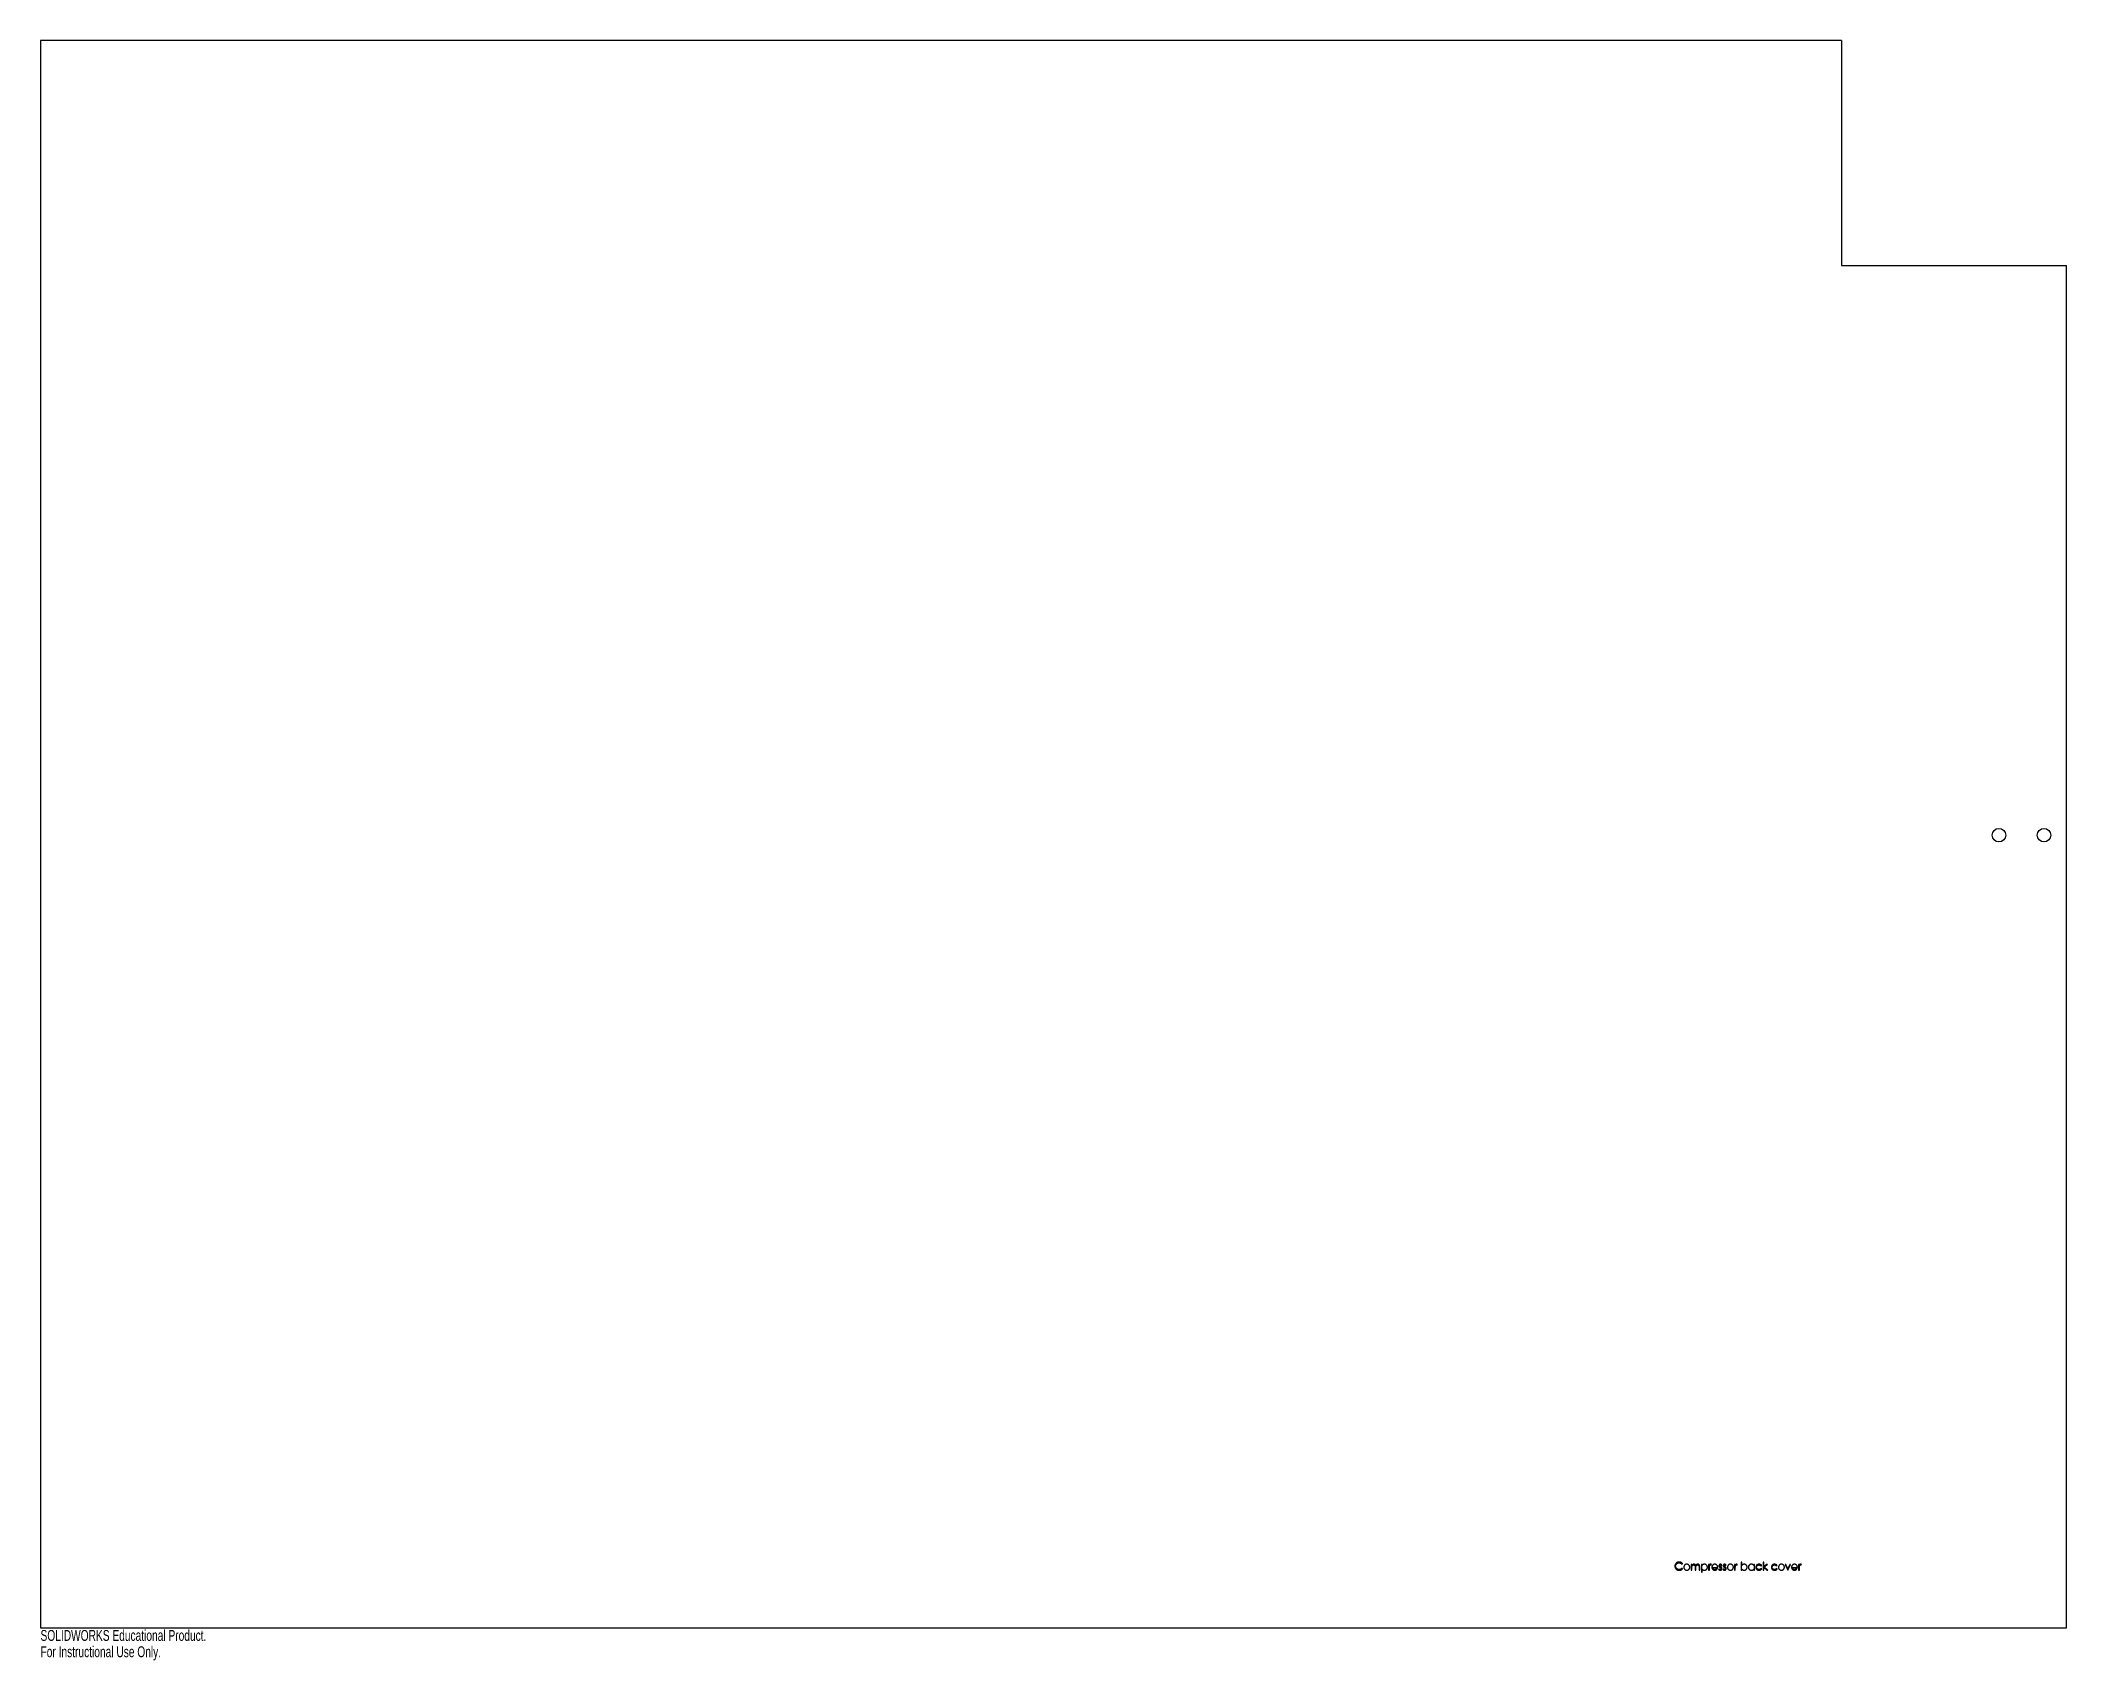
# Model space of a CAD drawing. Header units: millimetres. Extents: x 0 to 900, y -15 to 705.
import ezdxf

# ---------------------------------------------------------------- set-up
doc = ezdxf.new("R2010")
doc.units = ezdxf.units.MM
doc.styles.add('SLDTEXTSTYLE0', font='TXT', dxfattribs={"width": 0.7})

msp = doc.modelspace()

# ---------------------------------------------------------------- linework, layer by layer
at = {"color": 7, "linetype": 'Continuous', "lineweight": 25}
for p, q in [((800, 705), (0, 705)), ((0, 705), (0, 0)), ((800, 705), (800, 605)), ((800, 605), (900, 605)), ((900, 0), (900, 605)), ((729.19, 28.23), (729.46, 28.44)), ((733.59, 28.14), (733.28, 28.14)), ((733.28, 28.14), (733.28, 25.58)), ((733.59, 27.7), (733.59, 28.14)), ((738.12, 28.14), (737.81, 28.14)), ((737.81, 28.14), (737.81, 24.64)), ((738.12, 27.67), (738.12, 28.14)), ((741.35, 28.14), (741.04, 28.14)), ((741.04, 28.14), (741.04, 25.58)), ((741.35, 27.76), (741.35, 28.14)), ((742.08, 27.83), (742.25, 28.1)), ((746.71, 27.6), (746.92, 27.82)), ((748.59, 27.6), (748.8, 27.82)), ((752.89, 28.14), (752.57, 28.14)), ((752.57, 28.14), (752.57, 25.58)), ((752.89, 27.76), (752.89, 28.14)), ((753.61, 27.83), (753.78, 28.1)), ((755.76, 29.17), (755.44, 29.17)), ((755.44, 29.17), (755.44, 25.58)), ((755.76, 27.68), (755.76, 29.17)), ((761.37, 28.14), (761.05, 28.14)), ((761.05, 28.14), (761.05, 27.67)), ((761.37, 25.58), (761.37, 28.14)), ((764.33, 27.42), (764.6, 27.59)), ((765.54, 29.17), (765.23, 29.17)), ((765.23, 29.17), (765.23, 25.58)), ((765.54, 27.1), (765.54, 29.17)), ((766.7, 28.14), (765.54, 27.1)), ((765.81, 26.93), (767.16, 28.14)), ((767.16, 28.14), (766.7, 28.14)), ((771.25, 27.42), (771.51, 27.59)), ((775.39, 28.14), (775.05, 28.14)), ((775.05, 28.14), (776.22, 25.58)), ((776.24, 26.28), (775.39, 28.14)), ((777.09, 28.14), (776.24, 26.28)), ((776.26, 25.58), (777.43, 28.14)), ((777.43, 28.14), (777.09, 28.14)), ((781.33, 28.14), (781.02, 28.14)), ((781.02, 28.14), (781.02, 25.58)), ((781.33, 27.76), (781.33, 28.14)), ((782.06, 27.83), (782.23, 28.1)), ((729.46, 26.23), (729.19, 26.43)), ((733.28, 25.58), (733.59, 25.58)), ((733.59, 25.58), (733.59, 26.66)), ((735.03, 26.88), (735.03, 25.58)), ((735.03, 25.58), (735.34, 25.58)), ((735.34, 25.58), (735.34, 26.58)), ((736.78, 26.97), (736.78, 25.58)), ((736.78, 25.58), (737.09, 25.58)), ((737.09, 25.58), (737.09, 26.97)), ((737.81, 24.64), (738.12, 24.64)), ((738.12, 24.64), (738.12, 26.05)), ((741.04, 25.58), (741.35, 25.58)), ((741.35, 25.58), (741.35, 26.44)), ((742.79, 26.79), (745.08, 26.79)), ((744.94, 26.24), (744.66, 26.39)), ((745.69, 26.12), (745.48, 25.88)), ((747.58, 26.12), (747.37, 25.88)), ((752.57, 25.58), (752.89, 25.58)), ((752.89, 25.58), (752.89, 26.44)), ((755.44, 25.58), (755.76, 25.58)), ((755.76, 25.58), (755.76, 26.06)), ((761.05, 26.02), (761.05, 25.58)), ((761.05, 25.58), (761.37, 25.58)), ((764.6, 26.13), (764.33, 26.3)), ((765.23, 25.58), (765.54, 25.58)), ((765.54, 25.58), (765.54, 26.76)), ((765.54, 26.76), (766.84, 25.58)), ((767.29, 25.58), (765.81, 26.93)), ((766.84, 25.58), (767.29, 25.58)), ((771.51, 26.13), (771.25, 26.3)), ((776.22, 25.58), (776.26, 25.58)), ((778.19, 26.79), (780.48, 26.79)), ((780.35, 26.24), (780.07, 26.39)), ((781.02, 25.58), (781.33, 25.58)), ((781.33, 25.58), (781.33, 26.44)), ((0, 0), (900, 0))]:
    msp.add_line(p, q, dxfattribs=at)
for centre in [(870, 352.04), (890, 352.04)]:
    msp.add_circle(centre, 3, dxfattribs=at)
for points, knots in [([(727.94, 29.17), (727.81, 29.17), (727.61, 29.16), (727.37, 29.1), (727.19, 29.04), (727.03, 28.97), (726.87, 28.88), (726.73, 28.77), (726.59, 28.65), (726.46, 28.51), (726.35, 28.37), (726.26, 28.22), (726.18, 28.06), (726.13, 27.9), (726.07, 27.66), (726.05, 27.48), (726.05, 27.35)], [0, 0, 0, 0, 0.133185, 0.196585, 0.258754, 0.320345, 0.381783, 0.443742, 0.507257, 0.57053, 0.631765, 0.692252, 0.751986, 0.812045, 0.872986, 1, 1, 1, 1]), ([(726.05, 27.35), (726.05, 27.23), (726.07, 27.06), (726.11, 26.83), (726.16, 26.67), (726.22, 26.52), (726.33, 26.33), (726.42, 26.19), (726.5, 26.1)], [0, 0, 0, 0, 0.261042, 0.386386, 0.509266, 0.63122, 0.752844, 1, 1, 1, 1]), ([(726.37, 27.33), (726.37, 27.4), (726.37, 27.5), (726.39, 27.63), (726.42, 27.73), (726.44, 27.82), (726.48, 27.91), (726.52, 28), (726.57, 28.08), (726.62, 28.16), (726.68, 28.24), (726.74, 28.31), (726.81, 28.38), (726.88, 28.45), (726.96, 28.51), (727.04, 28.56), (727.13, 28.62), (727.22, 28.66), (727.31, 28.7), (727.41, 28.74), (727.51, 28.76), (727.61, 28.79), (727.74, 28.81), (727.85, 28.81), (727.92, 28.81)], [0, 0, 0, 0, 0.085457, 0.126681, 0.167541, 0.208224, 0.248373, 0.288616, 0.329131, 0.369595, 0.41002, 0.450117, 0.490508, 0.531182, 0.572314, 0.614075, 0.656879, 0.699847, 0.74235, 0.784597, 0.827248, 0.869537, 0.912498, 1, 1, 1, 1]), ([(727.94, 25.85), (727.83, 25.85), (727.67, 25.86), (727.46, 25.91), (727.32, 25.95), (727.18, 26.01), (727.05, 26.09), (726.93, 26.17), (726.81, 26.27), (726.71, 26.38), (726.62, 26.5), (726.54, 26.62), (726.48, 26.75), (726.43, 26.88), (726.38, 27.08), (726.37, 27.23), (726.37, 27.33)], [0, 0, 0, 0, 0.135498, 0.199771, 0.262666, 0.324516, 0.386081, 0.448275, 0.51116, 0.573674, 0.634571, 0.694424, 0.753854, 0.813274, 0.87371, 1, 1, 1, 1]), ([(727.92, 28.81), (728.04, 28.81), (728.23, 28.8), (728.46, 28.73), (728.6, 28.68), (728.71, 28.63), (728.79, 28.58), (728.86, 28.53), (728.93, 28.48), (729, 28.43), (729.09, 28.34), (729.15, 28.28), (729.19, 28.23)], [0, 0, 0, 0, 0.259156, 0.383852, 0.507544, 0.569027, 0.63015, 0.690705, 0.751706, 0.812879, 0.874525, 1, 1, 1, 1]), ([(729.46, 28.44), (729.42, 28.5), (729.35, 28.58), (729.25, 28.68), (729.18, 28.75), (729.09, 28.81), (729.01, 28.87), (728.91, 28.93), (728.82, 28.98), (728.72, 29.03), (728.61, 29.06), (728.51, 29.1), (728.4, 29.12), (728.29, 29.15), (728.13, 29.17), (728.02, 29.17), (727.94, 29.17)], [0, 0, 0, 0, 0.120645, 0.180372, 0.240194, 0.299808, 0.36026, 0.42121, 0.482873, 0.54493, 0.607605, 0.670733, 0.734318, 0.798785, 0.864317, 1, 1, 1, 1]), ([(730.35, 27.76), (730.3, 27.7), (730.22, 27.6), (730.14, 27.45), (730.09, 27.34), (730.05, 27.23), (730.01, 27.06), (730, 26.94), (730, 26.85)], [0, 0, 0, 0, 0.253759, 0.377286, 0.498912, 0.621321, 0.744762, 1, 1, 1, 1]), ([(731.33, 28.18), (731.23, 28.19), (731.09, 28.17), (730.91, 28.13), (730.79, 28.08), (730.67, 28.02), (730.52, 27.92), (730.41, 27.83), (730.35, 27.76)], [0, 0, 0, 0, 0.258712, 0.382089, 0.503564, 0.625181, 0.747287, 1, 1, 1, 1]), ([(732.3, 27.76), (732.24, 27.83), (732.13, 27.92), (731.98, 28.02), (731.86, 28.08), (731.74, 28.13), (731.56, 28.17), (731.42, 28.19), (731.33, 28.18)], [0, 0, 0, 0, 0.253129, 0.375307, 0.496196, 0.617866, 0.741668, 1, 1, 1, 1]), ([(732.65, 26.85), (732.65, 26.94), (732.64, 27.07), (732.6, 27.23), (732.56, 27.34), (732.51, 27.46), (732.43, 27.6), (732.36, 27.7), (732.3, 27.76)], [0, 0, 0, 0, 0.255435, 0.378632, 0.501466, 0.623494, 0.746166, 1, 1, 1, 1]), ([(733.95, 28.06), (733.88, 28.01), (733.75, 27.9), (733.64, 27.77), (733.59, 27.7)], [0, 0, 0, 0, 0.456605, 1, 1, 1, 1]), ([(733.59, 26.66), (733.59, 26.73), (733.6, 26.84), (733.6, 26.98), (733.62, 27.07), (733.63, 27.16), (733.64, 27.23), (733.66, 27.3), (733.69, 27.38), (733.74, 27.48), (733.81, 27.58), (733.89, 27.66), (733.98, 27.74), (734.09, 27.8), (734.23, 27.85), (734.34, 27.87), (734.42, 27.87)], [0, 0, 0, 0, 0.134515, 0.195119, 0.250914, 0.302697, 0.350296, 0.393386, 0.432973, 0.507089, 0.578749, 0.650228, 0.722462, 0.793886, 0.863129, 1, 1, 1, 1]), ([(734.47, 28.18), (734.38, 28.18), (734.2, 28.16), (734.03, 28.1), (733.95, 28.06)], [0, 0, 0, 0, 0.496965, 1, 1, 1, 1]), ([(734.42, 27.87), (734.48, 27.87), (734.57, 27.86), (734.69, 27.82), (734.77, 27.77), (734.83, 27.72), (734.89, 27.66), (734.94, 27.59), (734.97, 27.52), (734.98, 27.46), (735, 27.4), (735, 27.34), (735.01, 27.27), (735.02, 27.18), (735.03, 27.05), (735.03, 26.95), (735.03, 26.88)], [0, 0, 0, 0, 0.141353, 0.208229, 0.273689, 0.338052, 0.400922, 0.463616, 0.527878, 0.563626, 0.606104, 0.654501, 0.710054, 0.772262, 0.841221, 1, 1, 1, 1]), ([(735.29, 27.57), (735.26, 27.64), (735.23, 27.73), (735.16, 27.85), (735.11, 27.92), (735.05, 27.98), (734.98, 28.03), (734.91, 28.07), (734.83, 28.11), (734.74, 28.14), (734.63, 28.18), (734.53, 28.18), (734.47, 28.18)], [0, 0, 0, 0, 0.197856, 0.283235, 0.360013, 0.433844, 0.509506, 0.587043, 0.668754, 0.751164, 0.833468, 1, 1, 1, 1]), ([(736.23, 28.18), (736.13, 28.18), (735.99, 28.17), (735.82, 28.1), (735.72, 28.04), (735.64, 27.99), (735.58, 27.94), (735.52, 27.89), (735.47, 27.83), (735.42, 27.77), (735.36, 27.69), (735.31, 27.62), (735.29, 27.57)], [0, 0, 0, 0, 0.234438, 0.352585, 0.473167, 0.535058, 0.597524, 0.660517, 0.72516, 0.790884, 0.858774, 1, 1, 1, 1]), ([(735.34, 26.58), (735.34, 26.66), (735.34, 26.78), (735.35, 26.94), (735.36, 27.04), (735.38, 27.13), (735.39, 27.22), (735.41, 27.29), (735.44, 27.37), (735.48, 27.47), (735.55, 27.57), (735.63, 27.66), (735.73, 27.73), (735.83, 27.79), (735.98, 27.85), (736.09, 27.87), (736.17, 27.87)], [0, 0, 0, 0, 0.145675, 0.210193, 0.269197, 0.322847, 0.371135, 0.41436, 0.452654, 0.523187, 0.591917, 0.659976, 0.729212, 0.798135, 0.865293, 1, 1, 1, 1]), ([(736.17, 27.87), (736.23, 27.87), (736.33, 27.86), (736.44, 27.82), (736.52, 27.78), (736.58, 27.73), (736.64, 27.67), (736.68, 27.6), (736.71, 27.54), (736.73, 27.49), (736.74, 27.44), (736.76, 27.38), (736.76, 27.31), (736.77, 27.24), (736.78, 27.12), (736.78, 27.03), (736.78, 26.97)], [0, 0, 0, 0, 0.149782, 0.21987, 0.287976, 0.354678, 0.418783, 0.482735, 0.547307, 0.582698, 0.624096, 0.671293, 0.72432, 0.783849, 0.849437, 1, 1, 1, 1]), ([(737.09, 26.97), (737.09, 27.04), (737.09, 27.15), (737.08, 27.29), (737.07, 27.38), (737.05, 27.47), (737.04, 27.54), (737.02, 27.62), (736.99, 27.7), (736.94, 27.79), (736.87, 27.89), (736.79, 27.98), (736.69, 28.05), (736.59, 28.11), (736.43, 28.17), (736.31, 28.18), (736.23, 28.18)], [0, 0, 0, 0, 0.131167, 0.190293, 0.245061, 0.296027, 0.342845, 0.386053, 0.425571, 0.499503, 0.570292, 0.640276, 0.71053, 0.781203, 0.852035, 1, 1, 1, 1]), ([(739.16, 28.18), (739.06, 28.18), (738.9, 28.17), (738.71, 28.12), (738.58, 28.06), (738.45, 27.99), (738.29, 27.87), (738.19, 27.75), (738.12, 27.67)], [0, 0, 0, 0, 0.253852, 0.374822, 0.494229, 0.613939, 0.736955, 1, 1, 1, 1]), ([(740.5, 26.87), (740.5, 26.96), (740.49, 27.09), (740.45, 27.25), (740.4, 27.37), (740.35, 27.49), (740.28, 27.6), (740.2, 27.7), (740.11, 27.8), (740.01, 27.89), (739.9, 27.97), (739.79, 28.04), (739.67, 28.09), (739.55, 28.13), (739.38, 28.17), (739.25, 28.18), (739.16, 28.18)], [0, 0, 0, 0, 0.126015, 0.186809, 0.247448, 0.307846, 0.369121, 0.43199, 0.496715, 0.561502, 0.624773, 0.686554, 0.747875, 0.809347, 0.871364, 1, 1, 1, 1]), ([(741.98, 28.18), (741.92, 28.18), (741.84, 28.17), (741.73, 28.13), (741.65, 28.09), (741.57, 28.03), (741.47, 27.92), (741.4, 27.83), (741.35, 27.76)], [0, 0, 0, 0, 0.213886, 0.324683, 0.439459, 0.561633, 0.693888, 1, 1, 1, 1]), ([(741.35, 26.44), (741.35, 26.54), (741.36, 26.69), (741.36, 26.87), (741.37, 26.99), (741.37, 27.09), (741.39, 27.2), (741.4, 27.27), (741.41, 27.32)], [0, 0, 0, 0, 0.343762, 0.491834, 0.624109, 0.7414, 0.843062, 1, 1, 1, 1]), ([(741.41, 27.32), (741.42, 27.36), (741.44, 27.43), (741.47, 27.51), (741.5, 27.56), (741.53, 27.61), (741.56, 27.66), (741.59, 27.7), (741.64, 27.75), (741.69, 27.79), (741.79, 27.85), (741.87, 27.87), (741.92, 27.87)], [0, 0, 0, 0, 0.171717, 0.250668, 0.325882, 0.396881, 0.463575, 0.52807, 0.589688, 0.704809, 0.808662, 1, 1, 1, 1]), ([(741.92, 27.87), (741.94, 27.87), (742, 27.86), (742.05, 27.84), (742.08, 27.83)], [0, 0, 0, 0, 0.43977, 1, 1, 1, 1]), ([(742.25, 28.1), (742.21, 28.12), (742.12, 28.17), (742.02, 28.18), (741.98, 28.18)], [0, 0, 0, 0, 0.536477, 1, 1, 1, 1]), ([(742.77, 27.71), (742.72, 27.65), (742.66, 27.55), (742.59, 27.41), (742.55, 27.31), (742.52, 27.2), (742.48, 27.05), (742.48, 26.93), (742.48, 26.85)], [0, 0, 0, 0, 0.253422, 0.376704, 0.499449, 0.622572, 0.746232, 1, 1, 1, 1]), ([(743.77, 28.18), (743.67, 28.18), (743.52, 28.17), (743.34, 28.12), (743.21, 28.07), (743.08, 28), (742.93, 27.89), (742.83, 27.78), (742.77, 27.71)], [0, 0, 0, 0, 0.260241, 0.383675, 0.50466, 0.625357, 0.746411, 1, 1, 1, 1]), ([(744.8, 27.68), (744.74, 27.76), (744.64, 27.87), (744.48, 27.99), (744.35, 28.06), (744.22, 28.12), (744.02, 28.17), (743.87, 28.18), (743.77, 28.18)], [0, 0, 0, 0, 0.255257, 0.377248, 0.497742, 0.61812, 0.740967, 1, 1, 1, 1]), ([(745.08, 26.79), (745.08, 26.88), (745.07, 27), (745.04, 27.17), (745.01, 27.28), (744.97, 27.39), (744.91, 27.53), (744.85, 27.62), (744.8, 27.68)], [0, 0, 0, 0, 0.270382, 0.39846, 0.52275, 0.643826, 0.763745, 1, 1, 1, 1]), ([(746.26, 28.18), (746.22, 28.19), (746.15, 28.18), (746.07, 28.16), (746.01, 28.14), (745.95, 28.11), (745.9, 28.08), (745.85, 28.04), (745.8, 27.99), (745.76, 27.95), (745.72, 27.89), (745.69, 27.84), (745.66, 27.78), (745.64, 27.72), (745.62, 27.63), (745.62, 27.56), (745.62, 27.51)], [0, 0, 0, 0, 0.129116, 0.190614, 0.251235, 0.31109, 0.371186, 0.432119, 0.494921, 0.557364, 0.619127, 0.680272, 0.741387, 0.803493, 0.866956, 1, 1, 1, 1]), ([(745.62, 27.51), (745.62, 27.44), (745.64, 27.3), (745.69, 27.18), (745.73, 27.12)], [0, 0, 0, 0, 0.507409, 1, 1, 1, 1]), ([(745.73, 27.12), (745.76, 27.09), (745.79, 27.04), (745.85, 26.99), (745.9, 26.94), (745.96, 26.9), (746.05, 26.84), (746.12, 26.8), (746.18, 26.77)], [0, 0, 0, 0, 0.197704, 0.307846, 0.427176, 0.556225, 0.69405, 1, 1, 1, 1]), ([(745.93, 27.53), (745.93, 27.57), (745.94, 27.64), (745.98, 27.72), (746.03, 27.77), (746.08, 27.81), (746.15, 27.86), (746.22, 27.87), (746.26, 27.87)], [0, 0, 0, 0, 0.248972, 0.371496, 0.501489, 0.630834, 0.754099, 1, 1, 1, 1]), ([(746.02, 27.29), (745.99, 27.33), (745.95, 27.4), (745.93, 27.49), (745.93, 27.53)], [0, 0, 0, 0, 0.520597, 1, 1, 1, 1]), ([(746.38, 27.03), (746.34, 27.05), (746.28, 27.09), (746.2, 27.14), (746.15, 27.17), (746.11, 27.2), (746.07, 27.24), (746.03, 27.27), (746.02, 27.29)], [0, 0, 0, 0, 0.323879, 0.466432, 0.597783, 0.716018, 0.82244, 1, 1, 1, 1]), ([(746.92, 27.82), (746.87, 27.88), (746.79, 27.96), (746.67, 28.04), (746.59, 28.09), (746.51, 28.13), (746.4, 28.17), (746.32, 28.18), (746.26, 28.18)], [0, 0, 0, 0, 0.297288, 0.430939, 0.555548, 0.673873, 0.786588, 1, 1, 1, 1]), ([(746.26, 27.87), (746.3, 27.87), (746.36, 27.86), (746.43, 27.83), (746.48, 27.8), (746.54, 27.76), (746.62, 27.7), (746.67, 27.64), (746.71, 27.6)], [0, 0, 0, 0, 0.206666, 0.316475, 0.434037, 0.558691, 0.694964, 1, 1, 1, 1]), ([(746.84, 26.67), (746.82, 26.7), (746.78, 26.75), (746.72, 26.81), (746.67, 26.85), (746.61, 26.89), (746.51, 26.96), (746.44, 27), (746.38, 27.03)], [0, 0, 0, 0, 0.195419, 0.305848, 0.425124, 0.553787, 0.692885, 1, 1, 1, 1]), ([(748.15, 28.18), (748.1, 28.19), (748.04, 28.18), (747.95, 28.16), (747.89, 28.14), (747.84, 28.11), (747.78, 28.08), (747.73, 28.04), (747.68, 27.99), (747.64, 27.95), (747.6, 27.89), (747.57, 27.84), (747.55, 27.78), (747.53, 27.72), (747.51, 27.63), (747.5, 27.56), (747.5, 27.51)], [0, 0, 0, 0, 0.129116, 0.190614, 0.251235, 0.31109, 0.371186, 0.432119, 0.494921, 0.557364, 0.619127, 0.680272, 0.741387, 0.803493, 0.866956, 1, 1, 1, 1]), ([(747.5, 27.51), (747.5, 27.44), (747.52, 27.3), (747.58, 27.18), (747.62, 27.12)], [0, 0, 0, 0, 0.507409, 1, 1, 1, 1]), ([(747.62, 27.12), (747.64, 27.09), (747.68, 27.04), (747.74, 26.99), (747.79, 26.94), (747.85, 26.9), (747.94, 26.84), (748.01, 26.8), (748.06, 26.77)], [0, 0, 0, 0, 0.197704, 0.307846, 0.427176, 0.556225, 0.69405, 1, 1, 1, 1]), ([(747.82, 27.53), (747.82, 27.57), (747.83, 27.64), (747.87, 27.72), (747.91, 27.77), (747.96, 27.81), (748.04, 27.86), (748.1, 27.87), (748.15, 27.87)], [0, 0, 0, 0, 0.248972, 0.371496, 0.501489, 0.630834, 0.754099, 1, 1, 1, 1]), ([(747.9, 27.29), (747.88, 27.33), (747.83, 27.4), (747.82, 27.49), (747.82, 27.53)], [0, 0, 0, 0, 0.520597, 1, 1, 1, 1]), ([(748.27, 27.03), (748.22, 27.05), (748.16, 27.09), (748.09, 27.14), (748.04, 27.17), (748, 27.2), (747.95, 27.24), (747.92, 27.27), (747.9, 27.29)], [0, 0, 0, 0, 0.323879, 0.466432, 0.597783, 0.716018, 0.82244, 1, 1, 1, 1]), ([(748.8, 27.82), (748.75, 27.88), (748.67, 27.96), (748.56, 28.04), (748.48, 28.09), (748.39, 28.13), (748.29, 28.17), (748.2, 28.18), (748.15, 28.18)], [0, 0, 0, 0, 0.297288, 0.430939, 0.555548, 0.673873, 0.786588, 1, 1, 1, 1]), ([(748.15, 27.87), (748.18, 27.87), (748.24, 27.86), (748.31, 27.83), (748.37, 27.8), (748.42, 27.76), (748.5, 27.7), (748.55, 27.64), (748.59, 27.6)], [0, 0, 0, 0, 0.206666, 0.316475, 0.434037, 0.558691, 0.694964, 1, 1, 1, 1]), ([(748.73, 26.67), (748.71, 26.7), (748.67, 26.75), (748.61, 26.81), (748.55, 26.85), (748.49, 26.89), (748.4, 26.96), (748.32, 27), (748.27, 27.03)], [0, 0, 0, 0, 0.195419, 0.305848, 0.425124, 0.553787, 0.692885, 1, 1, 1, 1]), ([(749.74, 27.76), (749.68, 27.7), (749.6, 27.6), (749.52, 27.45), (749.47, 27.34), (749.43, 27.23), (749.4, 27.06), (749.39, 26.94), (749.39, 26.85)], [0, 0, 0, 0, 0.253759, 0.377286, 0.498912, 0.621321, 0.744762, 1, 1, 1, 1]), ([(750.71, 28.18), (750.62, 28.19), (750.48, 28.17), (750.3, 28.13), (750.17, 28.08), (750.05, 28.02), (749.9, 27.92), (749.8, 27.83), (749.74, 27.76)], [0, 0, 0, 0, 0.258712, 0.382089, 0.503564, 0.625181, 0.747287, 1, 1, 1, 1]), ([(751.68, 27.76), (751.62, 27.83), (751.52, 27.92), (751.37, 28.02), (751.25, 28.08), (751.12, 28.13), (750.94, 28.17), (750.81, 28.19), (750.71, 28.18)], [0, 0, 0, 0, 0.253129, 0.375307, 0.496196, 0.617866, 0.741668, 1, 1, 1, 1]), ([(752.03, 26.85), (752.03, 26.94), (752.02, 27.07), (751.99, 27.23), (751.95, 27.34), (751.9, 27.46), (751.82, 27.6), (751.74, 27.7), (751.68, 27.76)], [0, 0, 0, 0, 0.255435, 0.378632, 0.501466, 0.623494, 0.746166, 1, 1, 1, 1]), ([(753.51, 28.18), (753.45, 28.18), (753.37, 28.17), (753.26, 28.13), (753.18, 28.09), (753.1, 28.03), (753, 27.92), (752.93, 27.83), (752.89, 27.76)], [0, 0, 0, 0, 0.213886, 0.324683, 0.439459, 0.561633, 0.693888, 1, 1, 1, 1]), ([(752.89, 26.44), (752.89, 26.54), (752.89, 26.69), (752.89, 26.87), (752.9, 26.99), (752.91, 27.09), (752.92, 27.2), (752.93, 27.27), (752.94, 27.32)], [0, 0, 0, 0, 0.343762, 0.491834, 0.624109, 0.7414, 0.843062, 1, 1, 1, 1]), ([(752.94, 27.32), (752.95, 27.36), (752.97, 27.43), (753.01, 27.51), (753.03, 27.56), (753.06, 27.61), (753.09, 27.66), (753.12, 27.7), (753.17, 27.75), (753.23, 27.79), (753.32, 27.85), (753.4, 27.87), (753.45, 27.87)], [0, 0, 0, 0, 0.171717, 0.250668, 0.325882, 0.396881, 0.463575, 0.52807, 0.589688, 0.704809, 0.808662, 1, 1, 1, 1]), ([(753.45, 27.87), (753.48, 27.87), (753.53, 27.86), (753.58, 27.84), (753.61, 27.83)], [0, 0, 0, 0, 0.43977, 1, 1, 1, 1]), ([(753.78, 28.1), (753.74, 28.12), (753.65, 28.17), (753.56, 28.18), (753.51, 28.18)], [0, 0, 0, 0, 0.536477, 1, 1, 1, 1]), ([(756.8, 28.18), (756.7, 28.18), (756.55, 28.17), (756.36, 28.12), (756.23, 28.06), (756.1, 27.99), (755.93, 27.87), (755.82, 27.76), (755.76, 27.68)], [0, 0, 0, 0, 0.250277, 0.371034, 0.49161, 0.61281, 0.737319, 1, 1, 1, 1]), ([(758.14, 26.86), (758.14, 26.95), (758.12, 27.08), (758.08, 27.25), (758.04, 27.37), (757.98, 27.48), (757.92, 27.59), (757.84, 27.7), (757.75, 27.8), (757.65, 27.89), (757.54, 27.97), (757.43, 28.03), (757.31, 28.09), (757.19, 28.13), (757.02, 28.17), (756.89, 28.18), (756.8, 28.18)], [0, 0, 0, 0, 0.127824, 0.189422, 0.250171, 0.311081, 0.372656, 0.435227, 0.499872, 0.564537, 0.627175, 0.688863, 0.749628, 0.810581, 0.872179, 1, 1, 1, 1]), ([(760.02, 28.18), (759.93, 28.18), (759.8, 28.17), (759.62, 28.13), (759.5, 28.09), (759.39, 28.04), (759.27, 27.97), (759.17, 27.89), (759.07, 27.8), (758.98, 27.7), (758.9, 27.6), (758.83, 27.49), (758.77, 27.37), (758.73, 27.25), (758.69, 27.09), (758.68, 26.96), (758.67, 26.87)], [0, 0, 0, 0, 0.128369, 0.190418, 0.251921, 0.313274, 0.375086, 0.438389, 0.503209, 0.567967, 0.630868, 0.691997, 0.752426, 0.813096, 0.873921, 1, 1, 1, 1]), ([(761.05, 27.67), (760.99, 27.75), (760.89, 27.87), (760.73, 27.99), (760.6, 28.06), (760.46, 28.12), (760.27, 28.17), (760.12, 28.18), (760.02, 28.18)], [0, 0, 0, 0, 0.261894, 0.385202, 0.504745, 0.623985, 0.745346, 1, 1, 1, 1]), ([(763.43, 28.18), (763.36, 28.18), (763.26, 28.18), (763.13, 28.16), (763.04, 28.14), (762.95, 28.12), (762.86, 28.09), (762.78, 28.05), (762.7, 28.01), (762.62, 27.96), (762.54, 27.91), (762.47, 27.86), (762.4, 27.8), (762.34, 27.74), (762.28, 27.67), (762.23, 27.6), (762.18, 27.52), (762.14, 27.44), (762.1, 27.36), (762.07, 27.28), (762.04, 27.19), (762.02, 27.11), (762, 26.99), (761.99, 26.9), (762, 26.84)], [0, 0, 0, 0, 0.090405, 0.134022, 0.177193, 0.219957, 0.262249, 0.304554, 0.346762, 0.38863, 0.430157, 0.470985, 0.511317, 0.551813, 0.592449, 0.633145, 0.67459, 0.715827, 0.756474, 0.796993, 0.837169, 0.877364, 0.917864, 1, 1, 1, 1]), ([(762.31, 26.87), (762.31, 26.94), (762.32, 27.04), (762.35, 27.16), (762.39, 27.26), (762.43, 27.34), (762.48, 27.43), (762.55, 27.51), (762.62, 27.58), (762.7, 27.65), (762.79, 27.71), (762.88, 27.76), (762.97, 27.8), (763.07, 27.83), (763.22, 27.86), (763.33, 27.87), (763.4, 27.87)], [0, 0, 0, 0, 0.122282, 0.181243, 0.239687, 0.298403, 0.358078, 0.419262, 0.482458, 0.54645, 0.609183, 0.671752, 0.734538, 0.798031, 0.863079, 1, 1, 1, 1]), ([(763.4, 27.87), (763.5, 27.87), (763.64, 27.86), (763.81, 27.81), (763.93, 27.76), (764.05, 27.7), (764.19, 27.59), (764.28, 27.49), (764.33, 27.42)], [0, 0, 0, 0, 0.26153, 0.385391, 0.506636, 0.626494, 0.747416, 1, 1, 1, 1]), ([(764.6, 27.59), (764.56, 27.65), (764.5, 27.74), (764.4, 27.84), (764.32, 27.91), (764.23, 27.97), (764.13, 28.02), (764.03, 28.07), (763.92, 28.11), (763.8, 28.14), (763.64, 28.17), (763.51, 28.18), (763.43, 28.18)], [0, 0, 0, 0, 0.158563, 0.234587, 0.309802, 0.386398, 0.466024, 0.549934, 0.637951, 0.72809, 0.817919, 1, 1, 1, 1]), ([(770.34, 28.18), (770.27, 28.18), (770.17, 28.18), (770.04, 28.16), (769.95, 28.14), (769.86, 28.12), (769.77, 28.09), (769.69, 28.05), (769.61, 28.01), (769.53, 27.96), (769.45, 27.91), (769.38, 27.86), (769.31, 27.8), (769.25, 27.74), (769.19, 27.67), (769.14, 27.6), (769.09, 27.52), (769.05, 27.44), (769.01, 27.36), (768.98, 27.28), (768.95, 27.19), (768.93, 27.11), (768.91, 26.99), (768.9, 26.9), (768.91, 26.84)], [0, 0, 0, 0, 0.090405, 0.134022, 0.177193, 0.219957, 0.262249, 0.304554, 0.346762, 0.38863, 0.430157, 0.470985, 0.511317, 0.551813, 0.592449, 0.633145, 0.67459, 0.715827, 0.756474, 0.796993, 0.837169, 0.877364, 0.917864, 1, 1, 1, 1]), ([(769.22, 26.87), (769.22, 26.94), (769.23, 27.04), (769.26, 27.16), (769.3, 27.26), (769.34, 27.34), (769.39, 27.43), (769.46, 27.51), (769.53, 27.58), (769.61, 27.65), (769.7, 27.71), (769.79, 27.76), (769.88, 27.8), (769.98, 27.83), (770.13, 27.86), (770.24, 27.87), (770.31, 27.87)], [0, 0, 0, 0, 0.122282, 0.181243, 0.239687, 0.298403, 0.358078, 0.419262, 0.482458, 0.54645, 0.609183, 0.671752, 0.734538, 0.798031, 0.863079, 1, 1, 1, 1]), ([(770.31, 27.87), (770.41, 27.87), (770.55, 27.86), (770.72, 27.81), (770.84, 27.76), (770.96, 27.7), (771.1, 27.59), (771.19, 27.49), (771.25, 27.42)], [0, 0, 0, 0, 0.26153, 0.385391, 0.506636, 0.626494, 0.747416, 1, 1, 1, 1]), ([(771.51, 27.59), (771.47, 27.65), (771.41, 27.74), (771.31, 27.84), (771.23, 27.91), (771.14, 27.97), (771.05, 28.02), (770.94, 28.07), (770.83, 28.11), (770.71, 28.14), (770.55, 28.17), (770.42, 28.18), (770.34, 28.18)], [0, 0, 0, 0, 0.158563, 0.234587, 0.309802, 0.386398, 0.466024, 0.549934, 0.637951, 0.72809, 0.817919, 1, 1, 1, 1]), ([(772.4, 27.76), (772.34, 27.7), (772.26, 27.6), (772.18, 27.45), (772.13, 27.34), (772.09, 27.23), (772.06, 27.06), (772.05, 26.94), (772.05, 26.85)], [0, 0, 0, 0, 0.253759, 0.377286, 0.498912, 0.621321, 0.744762, 1, 1, 1, 1]), ([(773.37, 28.18), (773.28, 28.19), (773.14, 28.17), (772.96, 28.13), (772.83, 28.08), (772.71, 28.02), (772.56, 27.92), (772.46, 27.83), (772.4, 27.76)], [0, 0, 0, 0, 0.258712, 0.382089, 0.503564, 0.625181, 0.747287, 1, 1, 1, 1]), ([(774.34, 27.76), (774.28, 27.83), (774.18, 27.92), (774.03, 28.02), (773.91, 28.08), (773.78, 28.13), (773.6, 28.17), (773.47, 28.19), (773.37, 28.18)], [0, 0, 0, 0, 0.253129, 0.375307, 0.496196, 0.617866, 0.741668, 1, 1, 1, 1]), ([(774.69, 26.85), (774.69, 26.94), (774.68, 27.07), (774.65, 27.23), (774.61, 27.34), (774.56, 27.46), (774.48, 27.6), (774.4, 27.7), (774.34, 27.76)], [0, 0, 0, 0, 0.255435, 0.378632, 0.501466, 0.623494, 0.746166, 1, 1, 1, 1]), ([(778.17, 27.71), (778.13, 27.65), (778.06, 27.55), (777.99, 27.41), (777.95, 27.31), (777.92, 27.2), (777.89, 27.05), (777.88, 26.93), (777.88, 26.85)], [0, 0, 0, 0, 0.253422, 0.376704, 0.499449, 0.622572, 0.746232, 1, 1, 1, 1]), ([(779.17, 28.18), (779.07, 28.18), (778.93, 28.17), (778.74, 28.12), (778.61, 28.07), (778.49, 28), (778.33, 27.89), (778.23, 27.78), (778.17, 27.71)], [0, 0, 0, 0, 0.260241, 0.383675, 0.50466, 0.625357, 0.746411, 1, 1, 1, 1]), ([(780.2, 27.68), (780.14, 27.76), (780.04, 27.87), (779.88, 27.99), (779.76, 28.06), (779.62, 28.12), (779.43, 28.17), (779.28, 28.18), (779.17, 28.18)], [0, 0, 0, 0, 0.255257, 0.377248, 0.497742, 0.61812, 0.740967, 1, 1, 1, 1]), ([(780.48, 26.79), (780.48, 26.88), (780.47, 27), (780.44, 27.17), (780.41, 27.28), (780.37, 27.39), (780.31, 27.53), (780.25, 27.62), (780.2, 27.68)], [0, 0, 0, 0, 0.270382, 0.39846, 0.52275, 0.643826, 0.763745, 1, 1, 1, 1]), ([(781.96, 28.18), (781.9, 28.18), (781.82, 28.17), (781.71, 28.13), (781.63, 28.09), (781.55, 28.03), (781.45, 27.92), (781.38, 27.83), (781.33, 27.76)], [0, 0, 0, 0, 0.213886, 0.324683, 0.439459, 0.561633, 0.693888, 1, 1, 1, 1]), ([(781.33, 26.44), (781.33, 26.54), (781.34, 26.69), (781.34, 26.87), (781.35, 26.99), (781.36, 27.09), (781.37, 27.2), (781.38, 27.27), (781.39, 27.32)], [0, 0, 0, 0, 0.343762, 0.491834, 0.624109, 0.7414, 0.843062, 1, 1, 1, 1]), ([(781.39, 27.32), (781.4, 27.36), (781.42, 27.43), (781.46, 27.51), (781.48, 27.56), (781.51, 27.61), (781.54, 27.66), (781.57, 27.7), (781.62, 27.75), (781.67, 27.79), (781.77, 27.85), (781.85, 27.87), (781.9, 27.87)], [0, 0, 0, 0, 0.171717, 0.250668, 0.325882, 0.396881, 0.463575, 0.52807, 0.589688, 0.704809, 0.808662, 1, 1, 1, 1]), ([(781.9, 27.87), (781.92, 27.87), (781.98, 27.86), (782.03, 27.84), (782.06, 27.83)], [0, 0, 0, 0, 0.43977, 1, 1, 1, 1]), ([(782.23, 28.1), (782.19, 28.12), (782.1, 28.17), (782, 28.18), (781.96, 28.18)], [0, 0, 0, 0, 0.536477, 1, 1, 1, 1]), ([(726.5, 26.1), (726.54, 26.05), (726.61, 25.98), (726.71, 25.9), (726.78, 25.84), (726.86, 25.78), (726.95, 25.73), (727.03, 25.68), (727.12, 25.64), (727.21, 25.61), (727.31, 25.58), (727.41, 25.55), (727.51, 25.53), (727.61, 25.51), (727.76, 25.5), (727.87, 25.49), (727.94, 25.49)], [0, 0, 0, 0, 0.123052, 0.183446, 0.243244, 0.303001, 0.362802, 0.422604, 0.483004, 0.54382, 0.605246, 0.667586, 0.73122, 0.796083, 0.86225, 1, 1, 1, 1]), ([(729.19, 26.43), (729.11, 26.34), (728.98, 26.21), (728.78, 26.08), (728.63, 25.99), (728.46, 25.93), (728.24, 25.87), (728.06, 25.85), (727.94, 25.85)], [0, 0, 0, 0, 0.259091, 0.382819, 0.50406, 0.625245, 0.747051, 1, 1, 1, 1]), ([(727.94, 25.49), (728.02, 25.49), (728.14, 25.5), (728.29, 25.52), (728.4, 25.54), (728.51, 25.57), (728.61, 25.6), (728.71, 25.64), (728.81, 25.68), (728.91, 25.73), (729, 25.79), (729.09, 25.85), (729.17, 25.92), (729.25, 25.99), (729.35, 26.09), (729.42, 26.17), (729.46, 26.23)], [0, 0, 0, 0, 0.133987, 0.199215, 0.263039, 0.326471, 0.388856, 0.45078, 0.512609, 0.574054, 0.635137, 0.695721, 0.756273, 0.816525, 0.876947, 1, 1, 1, 1]), ([(730, 26.85), (730, 26.77), (730.01, 26.64), (730.05, 26.48), (730.09, 26.36), (730.14, 26.25), (730.21, 26.14), (730.28, 26.03), (730.37, 25.93), (730.47, 25.84), (730.57, 25.76), (730.68, 25.69), (730.8, 25.63), (730.92, 25.59), (731.1, 25.55), (731.23, 25.54), (731.33, 25.54)], [0, 0, 0, 0, 0.123182, 0.183034, 0.242866, 0.302517, 0.363315, 0.425069, 0.489042, 0.553087, 0.615445, 0.677286, 0.739175, 0.801676, 0.865365, 1, 1, 1, 1]), ([(731.33, 25.54), (731.42, 25.54), (731.56, 25.55), (731.73, 25.59), (731.86, 25.63), (731.97, 25.69), (732.08, 25.76), (732.19, 25.84), (732.28, 25.93), (732.37, 26.03), (732.44, 26.14), (732.51, 26.25), (732.56, 26.36), (732.6, 26.48), (732.64, 26.64), (732.65, 26.77), (732.65, 26.85)], [0, 0, 0, 0, 0.134134, 0.197903, 0.260483, 0.322146, 0.383778, 0.446215, 0.510341, 0.574395, 0.636226, 0.697102, 0.756828, 0.816735, 0.876663, 1, 1, 1, 1]), ([(738.12, 26.05), (738.19, 25.97), (738.3, 25.85), (738.47, 25.73), (738.59, 25.66), (738.73, 25.61), (738.92, 25.55), (739.07, 25.54), (739.17, 25.54)], [0, 0, 0, 0, 0.262003, 0.386599, 0.507884, 0.62877, 0.749452, 1, 1, 1, 1]), ([(739.17, 25.54), (739.26, 25.54), (739.39, 25.55), (739.56, 25.59), (739.68, 25.63), (739.8, 25.69), (739.91, 25.75), (740.01, 25.83), (740.11, 25.92), (740.2, 26.02), (740.28, 26.13), (740.35, 26.24), (740.41, 26.35), (740.45, 26.48), (740.49, 26.65), (740.5, 26.78), (740.5, 26.87)], [0, 0, 0, 0, 0.1277, 0.18924, 0.250135, 0.310843, 0.372472, 0.435051, 0.499654, 0.564237, 0.62675, 0.688267, 0.74942, 0.810426, 0.871966, 1, 1, 1, 1]), ([(742.48, 26.85), (742.48, 26.77), (742.49, 26.65), (742.52, 26.49), (742.56, 26.37), (742.61, 26.26), (742.67, 26.15), (742.74, 26.04), (742.82, 25.94), (742.9, 25.84), (743, 25.76), (743.11, 25.69), (743.22, 25.64), (743.35, 25.59), (743.53, 25.55), (743.67, 25.54), (743.76, 25.54)], [0, 0, 0, 0, 0.12108, 0.180068, 0.23919, 0.298706, 0.358881, 0.420369, 0.483448, 0.546566, 0.608699, 0.670186, 0.731865, 0.795203, 0.860371, 1, 1, 1, 1]), ([(743.72, 25.85), (743.66, 25.85), (743.57, 25.86), (743.45, 25.89), (743.36, 25.92), (743.28, 25.95), (743.2, 26), (743.13, 26.05), (743.06, 26.11), (743, 26.18), (742.95, 26.26), (742.9, 26.33), (742.86, 26.42), (742.83, 26.5), (742.8, 26.63), (742.79, 26.73), (742.79, 26.79)], [0, 0, 0, 0, 0.127669, 0.188951, 0.249055, 0.309071, 0.369222, 0.430175, 0.492602, 0.555347, 0.616963, 0.678171, 0.739247, 0.801609, 0.865524, 1, 1, 1, 1]), ([(744.66, 26.39), (744.62, 26.32), (744.56, 26.23), (744.46, 26.13), (744.4, 26.07), (744.33, 26.02), (744.25, 25.98), (744.18, 25.94), (744.09, 25.91), (744, 25.88), (743.88, 25.86), (743.79, 25.85), (743.72, 25.85)], [0, 0, 0, 0, 0.207935, 0.294694, 0.369732, 0.440831, 0.514251, 0.59139, 0.672274, 0.754341, 0.836121, 1, 1, 1, 1]), ([(743.76, 25.54), (743.85, 25.54), (743.98, 25.55), (744.14, 25.58), (744.25, 25.61), (744.36, 25.66), (744.46, 25.71), (744.55, 25.77), (744.64, 25.85), (744.73, 25.93), (744.83, 26.06), (744.9, 26.17), (744.94, 26.24)], [0, 0, 0, 0, 0.178106, 0.261328, 0.341557, 0.420008, 0.498097, 0.5754, 0.653645, 0.734126, 0.818339, 1, 1, 1, 1]), ([(745.48, 25.88), (745.52, 25.83), (745.6, 25.76), (745.71, 25.68), (745.8, 25.63), (745.9, 25.59), (746.04, 25.55), (746.14, 25.54), (746.21, 25.54)], [0, 0, 0, 0, 0.244599, 0.368542, 0.495306, 0.622781, 0.748276, 1, 1, 1, 1]), ([(746.2, 25.85), (746.15, 25.85), (746.09, 25.86), (746, 25.89), (745.94, 25.92), (745.87, 25.96), (745.79, 26.02), (745.73, 26.08), (745.69, 26.12)], [0, 0, 0, 0, 0.224994, 0.340762, 0.459499, 0.582828, 0.714096, 1, 1, 1, 1]), ([(746.18, 26.77), (746.22, 26.75), (746.29, 26.71), (746.37, 26.66), (746.42, 26.63), (746.47, 26.59), (746.51, 26.56), (746.55, 26.53), (746.56, 26.51)], [0, 0, 0, 0, 0.333737, 0.479199, 0.610449, 0.72773, 0.832538, 1, 1, 1, 1]), ([(746.65, 26.26), (746.65, 26.21), (746.63, 26.13), (746.58, 26.03), (746.52, 25.97), (746.45, 25.92), (746.34, 25.87), (746.26, 25.85), (746.2, 25.85)], [0, 0, 0, 0, 0.235282, 0.355491, 0.482314, 0.612164, 0.738104, 1, 1, 1, 1]), ([(746.21, 25.54), (746.27, 25.54), (746.34, 25.54), (746.44, 25.57), (746.51, 25.59), (746.57, 25.62), (746.64, 25.66), (746.69, 25.7), (746.75, 25.75), (746.8, 25.81), (746.84, 25.86), (746.88, 25.93), (746.91, 25.99), (746.93, 26.06), (746.96, 26.15), (746.96, 26.23), (746.96, 26.28)], [0, 0, 0, 0, 0.13136, 0.194502, 0.256432, 0.317603, 0.378628, 0.440481, 0.504296, 0.568111, 0.629963, 0.690475, 0.75136, 0.811403, 0.872801, 1, 1, 1, 1]), ([(746.56, 26.51), (746.59, 26.47), (746.63, 26.4), (746.65, 26.31), (746.65, 26.26)], [0, 0, 0, 0, 0.499547, 1, 1, 1, 1]), ([(746.96, 26.28), (746.96, 26.35), (746.95, 26.49), (746.88, 26.61), (746.84, 26.67)], [0, 0, 0, 0, 0.504765, 1, 1, 1, 1]), ([(747.37, 25.88), (747.41, 25.83), (747.48, 25.76), (747.6, 25.68), (747.69, 25.63), (747.79, 25.59), (747.92, 25.55), (748.03, 25.54), (748.1, 25.54)], [0, 0, 0, 0, 0.244599, 0.368542, 0.495306, 0.622781, 0.748276, 1, 1, 1, 1]), ([(748.08, 25.85), (748.04, 25.85), (747.97, 25.86), (747.88, 25.89), (747.82, 25.92), (747.76, 25.96), (747.67, 26.02), (747.61, 26.08), (747.58, 26.12)], [0, 0, 0, 0, 0.224994, 0.340762, 0.459499, 0.582828, 0.714096, 1, 1, 1, 1]), ([(748.06, 26.77), (748.11, 26.75), (748.17, 26.71), (748.25, 26.66), (748.31, 26.63), (748.35, 26.59), (748.4, 26.56), (748.43, 26.53), (748.45, 26.51)], [0, 0, 0, 0, 0.333737, 0.479199, 0.610449, 0.72773, 0.832538, 1, 1, 1, 1]), ([(748.53, 26.26), (748.53, 26.21), (748.52, 26.13), (748.46, 26.03), (748.4, 25.97), (748.33, 25.92), (748.23, 25.87), (748.14, 25.85), (748.08, 25.85)], [0, 0, 0, 0, 0.235282, 0.355491, 0.482314, 0.612164, 0.738104, 1, 1, 1, 1]), ([(748.1, 25.54), (748.15, 25.54), (748.23, 25.54), (748.32, 25.57), (748.39, 25.59), (748.46, 25.62), (748.52, 25.66), (748.58, 25.7), (748.63, 25.75), (748.68, 25.81), (748.73, 25.86), (748.76, 25.93), (748.8, 25.99), (748.82, 26.06), (748.84, 26.15), (748.85, 26.23), (748.85, 26.28)], [0, 0, 0, 0, 0.13136, 0.194502, 0.256432, 0.317603, 0.378628, 0.440481, 0.504296, 0.568111, 0.629963, 0.690475, 0.75136, 0.811403, 0.872801, 1, 1, 1, 1]), ([(748.45, 26.51), (748.48, 26.47), (748.52, 26.4), (748.53, 26.31), (748.53, 26.26)], [0, 0, 0, 0, 0.499547, 1, 1, 1, 1]), ([(748.85, 26.28), (748.85, 26.35), (748.83, 26.49), (748.77, 26.61), (748.73, 26.67)], [0, 0, 0, 0, 0.504765, 1, 1, 1, 1]), ([(749.39, 26.85), (749.39, 26.77), (749.4, 26.64), (749.44, 26.48), (749.48, 26.36), (749.53, 26.25), (749.59, 26.14), (749.67, 26.03), (749.75, 25.93), (749.85, 25.84), (749.95, 25.76), (750.06, 25.69), (750.18, 25.63), (750.3, 25.59), (750.48, 25.55), (750.62, 25.54), (750.71, 25.54)], [0, 0, 0, 0, 0.123182, 0.183034, 0.242866, 0.302517, 0.363315, 0.425069, 0.489042, 0.553087, 0.615445, 0.677286, 0.739175, 0.801676, 0.865365, 1, 1, 1, 1]), ([(750.71, 25.54), (750.8, 25.54), (750.94, 25.55), (751.12, 25.59), (751.24, 25.63), (751.36, 25.69), (751.47, 25.76), (751.57, 25.84), (751.66, 25.93), (751.75, 26.03), (751.83, 26.14), (751.89, 26.25), (751.94, 26.36), (751.98, 26.48), (752.02, 26.64), (752.03, 26.77), (752.03, 26.85)], [0, 0, 0, 0, 0.134134, 0.197903, 0.260483, 0.322146, 0.383778, 0.446215, 0.510341, 0.574395, 0.636226, 0.697102, 0.756828, 0.816735, 0.876663, 1, 1, 1, 1]), ([(755.76, 26.06), (755.82, 25.97), (755.92, 25.85), (756.09, 25.73), (756.21, 25.66), (756.35, 25.6), (756.54, 25.55), (756.69, 25.54), (756.79, 25.54)], [0, 0, 0, 0, 0.26303, 0.385707, 0.505717, 0.625137, 0.74612, 1, 1, 1, 1]), ([(756.79, 25.54), (756.88, 25.54), (757.01, 25.55), (757.19, 25.59), (757.31, 25.63), (757.42, 25.69), (757.54, 25.75), (757.64, 25.83), (757.74, 25.92), (757.84, 26.02), (757.91, 26.12), (757.98, 26.23), (758.04, 26.35), (758.08, 26.47), (758.12, 26.64), (758.14, 26.77), (758.14, 26.86)], [0, 0, 0, 0, 0.128513, 0.19047, 0.251883, 0.313145, 0.374867, 0.438077, 0.502802, 0.567464, 0.630273, 0.691489, 0.752131, 0.812711, 0.873772, 1, 1, 1, 1]), ([(758.67, 26.87), (758.67, 26.78), (758.69, 26.65), (758.73, 26.48), (758.77, 26.35), (758.83, 26.24), (758.89, 26.13), (758.97, 26.02), (759.06, 25.92), (759.16, 25.83), (759.27, 25.75), (759.38, 25.69), (759.5, 25.63), (759.62, 25.59), (759.79, 25.55), (759.92, 25.54), (760.01, 25.54)], [0, 0, 0, 0, 0.128099, 0.189669, 0.250706, 0.311891, 0.373265, 0.435809, 0.500424, 0.565061, 0.627671, 0.689332, 0.75007, 0.810996, 0.872567, 1, 1, 1, 1]), ([(760.01, 25.54), (760.11, 25.54), (760.26, 25.55), (760.45, 25.6), (760.58, 25.65), (760.71, 25.72), (760.88, 25.83), (760.99, 25.95), (761.05, 26.02)], [0, 0, 0, 0, 0.251855, 0.3727, 0.492835, 0.61373, 0.737915, 1, 1, 1, 1]), ([(762, 26.84), (761.99, 26.75), (762.01, 26.62), (762.05, 26.46), (762.09, 26.34), (762.15, 26.22), (762.22, 26.12), (762.3, 26.01), (762.39, 25.92), (762.5, 25.83), (762.61, 25.75), (762.72, 25.68), (762.85, 25.63), (762.98, 25.59), (763.16, 25.55), (763.3, 25.54), (763.4, 25.54)], [0, 0, 0, 0, 0.123016, 0.18218, 0.241315, 0.30026, 0.359833, 0.421027, 0.48433, 0.548024, 0.610609, 0.672995, 0.73555, 0.798904, 0.863665, 1, 1, 1, 1]), ([(763.41, 25.85), (763.31, 25.85), (763.16, 25.87), (762.97, 25.92), (762.85, 25.98), (762.73, 26.05), (762.62, 26.14), (762.53, 26.24), (762.45, 26.35), (762.39, 26.48), (762.33, 26.65), (762.31, 26.78), (762.31, 26.87)], [0, 0, 0, 0, 0.178471, 0.263762, 0.348667, 0.432135, 0.513403, 0.594976, 0.677471, 0.759679, 0.840035, 1, 1, 1, 1]), ([(763.4, 25.54), (763.47, 25.54), (763.56, 25.54), (763.68, 25.56), (763.77, 25.57), (763.86, 25.6), (763.95, 25.62), (764.03, 25.65), (764.1, 25.69), (764.18, 25.73), (764.25, 25.78), (764.32, 25.82), (764.38, 25.88), (764.44, 25.93), (764.52, 26.01), (764.57, 26.08), (764.6, 26.13)], [0, 0, 0, 0, 0.138173, 0.205171, 0.270235, 0.334578, 0.397462, 0.460097, 0.522258, 0.583527, 0.644144, 0.704068, 0.763043, 0.821803, 0.880931, 1, 1, 1, 1]), ([(764.33, 26.3), (764.28, 26.23), (764.18, 26.13), (764.04, 26.02), (763.92, 25.96), (763.8, 25.91), (763.63, 25.86), (763.5, 25.85), (763.41, 25.85)], [0, 0, 0, 0, 0.258143, 0.380628, 0.501558, 0.622702, 0.744553, 1, 1, 1, 1]), ([(768.91, 26.84), (768.91, 26.75), (768.92, 26.62), (768.96, 26.46), (769, 26.34), (769.06, 26.22), (769.13, 26.12), (769.21, 26.01), (769.3, 25.92), (769.41, 25.83), (769.52, 25.75), (769.63, 25.68), (769.76, 25.63), (769.89, 25.59), (770.07, 25.55), (770.21, 25.54), (770.31, 25.54)], [0, 0, 0, 0, 0.123016, 0.18218, 0.241315, 0.30026, 0.359833, 0.421027, 0.48433, 0.548024, 0.610609, 0.672995, 0.73555, 0.798904, 0.863665, 1, 1, 1, 1]), ([(770.32, 25.85), (770.22, 25.85), (770.07, 25.87), (769.88, 25.92), (769.76, 25.98), (769.64, 26.05), (769.53, 26.14), (769.44, 26.24), (769.36, 26.35), (769.3, 26.48), (769.24, 26.65), (769.22, 26.78), (769.22, 26.87)], [0, 0, 0, 0, 0.178471, 0.263762, 0.348667, 0.432135, 0.513403, 0.594976, 0.677471, 0.759679, 0.840035, 1, 1, 1, 1]), ([(770.31, 25.54), (770.38, 25.54), (770.47, 25.54), (770.6, 25.56), (770.68, 25.57), (770.77, 25.6), (770.86, 25.62), (770.94, 25.65), (771.02, 25.69), (771.09, 25.73), (771.16, 25.78), (771.23, 25.82), (771.29, 25.88), (771.35, 25.93), (771.43, 26.01), (771.48, 26.08), (771.51, 26.13)], [0, 0, 0, 0, 0.138173, 0.205171, 0.270235, 0.334578, 0.397462, 0.460097, 0.522258, 0.583527, 0.644144, 0.704068, 0.763043, 0.821803, 0.880931, 1, 1, 1, 1]), ([(771.25, 26.3), (771.19, 26.23), (771.09, 26.13), (770.95, 26.02), (770.83, 25.96), (770.71, 25.91), (770.54, 25.86), (770.41, 25.85), (770.32, 25.85)], [0, 0, 0, 0, 0.258143, 0.380628, 0.501558, 0.622702, 0.744553, 1, 1, 1, 1]), ([(772.05, 26.85), (772.05, 26.77), (772.06, 26.64), (772.1, 26.48), (772.14, 26.36), (772.19, 26.25), (772.25, 26.14), (772.33, 26.03), (772.42, 25.93), (772.51, 25.84), (772.61, 25.76), (772.72, 25.69), (772.84, 25.63), (772.96, 25.59), (773.14, 25.55), (773.28, 25.54), (773.37, 25.54)], [0, 0, 0, 0, 0.123182, 0.183034, 0.242866, 0.302517, 0.363315, 0.425069, 0.489042, 0.553087, 0.615445, 0.677286, 0.739175, 0.801676, 0.865365, 1, 1, 1, 1]), ([(773.37, 25.54), (773.46, 25.54), (773.6, 25.55), (773.78, 25.59), (773.9, 25.63), (774.02, 25.69), (774.13, 25.76), (774.23, 25.84), (774.33, 25.93), (774.41, 26.03), (774.49, 26.14), (774.55, 26.25), (774.6, 26.36), (774.64, 26.48), (774.68, 26.64), (774.69, 26.77), (774.69, 26.85)], [0, 0, 0, 0, 0.134134, 0.197903, 0.260483, 0.322146, 0.383778, 0.446215, 0.510341, 0.574395, 0.636226, 0.697102, 0.756828, 0.816735, 0.876663, 1, 1, 1, 1]), ([(777.88, 26.85), (777.88, 26.77), (777.89, 26.65), (777.93, 26.49), (777.96, 26.37), (778.01, 26.26), (778.07, 26.15), (778.14, 26.04), (778.22, 25.94), (778.31, 25.84), (778.41, 25.76), (778.51, 25.69), (778.63, 25.64), (778.75, 25.59), (778.93, 25.55), (779.07, 25.54), (779.17, 25.54)], [0, 0, 0, 0, 0.12108, 0.180068, 0.23919, 0.298706, 0.358881, 0.420369, 0.483448, 0.546566, 0.608699, 0.670186, 0.731865, 0.795203, 0.860371, 1, 1, 1, 1]), ([(779.13, 25.85), (779.06, 25.85), (778.97, 25.86), (778.85, 25.89), (778.77, 25.92), (778.69, 25.95), (778.61, 26), (778.54, 26.05), (778.47, 26.11), (778.41, 26.18), (778.35, 26.26), (778.3, 26.33), (778.27, 26.42), (778.23, 26.5), (778.2, 26.63), (778.2, 26.73), (778.19, 26.79)], [0, 0, 0, 0, 0.127669, 0.188951, 0.249055, 0.309071, 0.369222, 0.430175, 0.492602, 0.555347, 0.616963, 0.678171, 0.739247, 0.801609, 0.865524, 1, 1, 1, 1]), ([(780.07, 26.39), (780.03, 26.32), (779.96, 26.23), (779.87, 26.13), (779.8, 26.07), (779.73, 26.02), (779.66, 25.98), (779.58, 25.94), (779.49, 25.91), (779.4, 25.88), (779.28, 25.86), (779.19, 25.85), (779.13, 25.85)], [0, 0, 0, 0, 0.207935, 0.294694, 0.369732, 0.440831, 0.514251, 0.59139, 0.672274, 0.754341, 0.836121, 1, 1, 1, 1]), ([(779.17, 25.54), (779.25, 25.54), (779.38, 25.55), (779.54, 25.58), (779.65, 25.61), (779.76, 25.66), (779.86, 25.71), (779.96, 25.77), (780.04, 25.85), (780.13, 25.93), (780.24, 26.06), (780.31, 26.17), (780.35, 26.24)], [0, 0, 0, 0, 0.178106, 0.261328, 0.341557, 0.420008, 0.498097, 0.5754, 0.653645, 0.734126, 0.818339, 1, 1, 1, 1])]:
    msp.add_open_spline(points, degree=3, knots=knots, dxfattribs=at)

# ---------------------------------------------------------------- texts
at = {"color": 7, "linetype": 'Continuous', "char_height": 4.8336, "attachment_point": 1, "style": 'SLDTEXTSTYLE0'}
for s, insert in [('SOLIDWORKS Educational Product.', (0, -1.02)), ('For Instructional Use Only.', (0, -8.27))]:
    msp.add_mtext(s, dxfattribs=dict(at, insert=insert))

doc.saveas('drawing.dxf')
